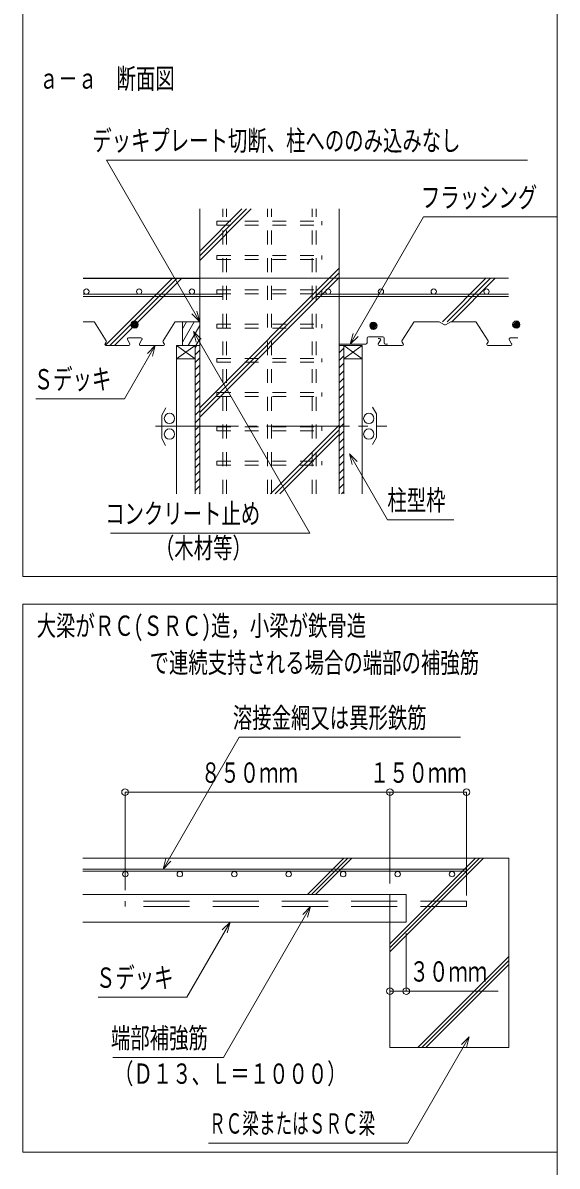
# Model space of a CAD drawing. Units: millimetres on the paper. Extents: x -350 to 3187, y -547 to 450.
# Drawn here: x 292.4 to 350.3, y -101 to 22.7 of the extents above; entities that cross this region are included whole.
import ezdxf
from ezdxf.enums import TextEntityAlignment as Align

# ---------------------------------------------------------------- set-up
doc = ezdxf.new("R2010")
doc.units = ezdxf.units.MM
for name, pattern in [('CHAIN2', [12, 9, -1, 1, -1]), ('USER1', [3, 1.5, -1.5]), ('USER2', [7.5, 5, -2.5])]:
    doc.linetypes.add(name, pattern=pattern)
doc.layers.add('0-2_M2-2-0', color=7, linetype='Continuous', lineweight=18)
doc.styles.add('ＭＳ ゴシック', font='')
doc.styles.get('ＭＳ ゴシック').set_extended_font_data('MS Gothic')

msp = doc.modelspace()

# ---------------------------------------------------------------- linework, layer by layer
at = {"layer": '0-2_M2-2-0'}
for p, q in [((292.429, 25.116), (292.429, -37.211)), ((301.488, 7.853), (347.088, 7.853)), ((301.488, 7.853), (311.586, -9.636)), ((311.586, -28.264), (311.586, 2.57)), ((316.141, 2.57), (311.586, -1.985)), ((316.65, 2.57), (311.586, -2.494)), ((317.159, 2.57), (311.586, -3.003)), ((326.697, -28.264), (326.697, 2.57)), ((335.845, 1.711), (327.891, -12.066)), ((335.845, 1.711), (350.245, 1.711)), ((298.961, -4.932), (345.047, -4.932)), ((298.961, -4.938), (311.586, -4.938)), ((308.639, -4.932), (301.354, -12.216)), ((309.148, -4.932), (301.863, -12.216)), ((309.657, -4.932), (302.373, -12.216)), ((326.697, -3.844), (311.586, -18.956)), ((326.697, -4.353), (311.586, -19.465)), ((326.697, -4.862), (311.586, -19.974)), ((337.876, -9.636), (342.58, -4.932)), ((338.385, -9.636), (343.089, -4.932)), ((338.894, -9.636), (343.598, -4.932)), ((298.961, -6.665), (314.087, -6.665)), ((298.961, -6.895), (314.087, -6.895)), ((324.196, -6.665), (345.047, -6.665)), ((324.196, -6.895), (345.047, -6.895)), ((298.961, -9.636), (300.096, -9.636)), ((300.201, -9.694), (301.472, -11.717)), ((304.583, -9.556), (304.139, -9.999)), ((304.391, -9.578), (304.161, -9.807)), ((304.712, -9.596), (304.18, -10.128)), ((304.81, -9.668), (304.251, -10.226)), ((304.882, -9.766), (304.349, -10.298)), ((304.922, -9.895), (304.479, -10.339)), ((307.631, -11.717), (308.901, -9.694)), ((309.006, -9.636), (311.59, -9.636)), ((309.725, -10.418), (310.172, -9.636)), ((309.725, -11.86), (310.997, -9.636)), ((309.725, -9.636), (311.586, -9.636)), ((309.725, -9.636), (309.725, -12.216)), ((311.586, -12.216), (311.586, -8.753)), ((330.456, -9.68), (330.012, -10.123)), ((330.264, -9.702), (330.034, -9.931)), ((330.585, -9.72), (330.053, -10.252)), ((330.683, -9.792), (330.125, -10.35)), ((330.755, -9.89), (330.223, -10.422)), ((334.775, -9.694), (333.504, -11.717)), ((334.879, -9.636), (337.463, -9.636)), ((338.107, -9.966), (337.522, -9.651)), ((338.809, -9.651), (338.224, -9.966)), ((338.868, -9.636), (341.452, -9.636)), ((341.557, -9.694), (342.828, -11.717)), ((345.939, -9.556), (345.495, -9.999)), ((345.747, -9.578), (345.517, -9.807)), ((346.068, -9.596), (345.536, -10.128)), ((346.166, -9.668), (345.607, -10.226)), ((346.238, -9.766), (345.705, -10.298)), ((346.278, -9.895), (345.835, -10.339)), ((304.9, -10.087), (304.67, -10.316)), ((310.346, -12.216), (311.586, -10.05)), ((323.525, -32.52), (310.913, -10.675)), ((330.795, -10.019), (330.352, -10.462)), ((330.773, -10.211), (330.544, -10.44)), ((346.256, -10.087), (346.026, -10.316)), ((301.467, -11.855), (301.349, -12.02)), ((301.449, -12.216), (303.911, -12.216)), ((303.454, -17.977), (306.78, -12.216)), ((303.767, -11.574), (304.02, -12.033)), ((303.875, -11.391), (305.227, -11.391)), ((305.083, -12.033), (305.336, -11.574)), ((305.191, -12.216), (307.653, -12.216)), ((307.635, -11.855), (307.753, -12.02)), ((311.586, -12.216), (309.084, -12.216)), ((309.084, -12.216), (311.085, -13.659)), ((309.084, -13.659), (311.085, -12.216)), ((309.084, -12.216), (309.084, -28.264)), ((309.725, -12.216), (311.586, -12.216)), ((311.085, -12.408), (311.275, -12.216)), ((311.085, -12.216), (311.085, -28.264)), ((311.172, -12.216), (311.586, -11.493)), ((329.57, -12.066), (326.674, -12.066)), ((329.199, -12.216), (326.697, -12.216)), ((327.198, -12.216), (329.199, -13.659)), ((327.198, -13.659), (329.199, -12.216)), ((327.198, -12.216), (327.198, -28.264)), ((329.199, -12.216), (329.199, -28.264)), ((329.714, -11.423), (329.714, -11.922)), ((331.424, -11.279), (329.858, -11.279)), ((331.077, -11.453), (330.917, -11.453)), ((330.937, -12.026), (331.181, -11.643)), ((333.526, -12.216), (331.041, -12.216)), ((331.568, -11.922), (331.568, -11.423)), ((331.929, -12.066), (331.712, -12.066)), ((333.508, -11.855), (333.627, -12.02)), ((342.823, -11.855), (342.705, -12.02)), ((342.805, -12.216), (345.267, -12.216)), ((345.123, -11.574), (345.376, -12.033)), ((345.231, -11.391), (346.063, -11.391)), ((311.085, -13.224), (311.586, -12.719)), ((311.085, -14.04), (311.586, -13.535)), ((326.697, -13), (327.198, -12.495)), ((326.697, -13.816), (327.198, -13.311)), ((311.085, -13.659), (309.084, -13.659)), ((311.085, -14.856), (311.586, -14.351)), ((326.697, -14.632), (327.198, -14.127)), ((329.199, -13.659), (327.198, -13.659)), ((311.085, -15.672), (311.586, -15.167)), ((311.085, -16.488), (311.586, -15.983)), ((326.697, -15.448), (327.198, -14.943)), ((326.697, -16.264), (327.198, -15.759)), ((311.085, -17.304), (311.586, -16.799)), ((326.697, -17.08), (327.198, -16.575)), ((303.454, -17.977), (293.854, -17.977)), ((311.085, -18.12), (311.586, -17.615)), ((311.085, -18.935), (311.586, -18.431)), ((326.697, -17.896), (327.198, -17.391)), ((326.697, -18.712), (327.198, -18.207)), ((307.473, -19.733), (307.914, -18.962)), ((307.473, -19.733), (307.473, -22.273)), ((311.085, -19.751), (311.586, -19.247)), ((326.697, -19.528), (327.198, -19.023)), ((330.748, -19.619), (330.324, -18.878)), ((330.748, -22.158), (330.748, -19.619)), ((311.085, -20.567), (311.586, -20.063)), ((311.085, -21.383), (311.586, -20.879)), ((319.248, -28.264), (326.697, -20.815)), ((326.697, -20.344), (327.198, -19.839)), ((326.697, -21.16), (327.198, -20.655)), ((307.473, -22.273), (307.897, -23.014)), ((311.085, -22.199), (311.586, -21.695)), ((319.757, -28.264), (326.697, -21.324)), ((320.266, -28.264), (326.697, -21.833)), ((326.697, -21.976), (327.198, -21.471)), ((330.748, -22.158), (330.307, -22.929)), ((311.085, -23.015), (311.586, -22.511)), ((311.085, -23.831), (311.586, -23.327)), ((326.697, -22.792), (327.198, -22.287)), ((326.697, -23.608), (327.198, -23.103)), ((311.085, -24.647), (311.586, -24.143)), ((326.697, -24.424), (327.198, -23.919)), ((326.697, -25.24), (327.198, -24.735)), ((331.926, -31.067), (327.803, -23.926)), ((311.085, -25.463), (311.586, -24.959)), ((311.085, -26.279), (311.586, -25.774)), ((326.697, -26.056), (327.198, -25.551)), ((311.085, -27.095), (311.586, -26.59)), ((326.697, -26.872), (327.198, -26.367)), ((326.697, -27.688), (327.198, -27.183)), ((311.085, -27.911), (311.586, -27.406)), ((311.544, -28.264), (311.586, -28.222)), ((326.935, -28.264), (327.198, -27.999)), ((331.926, -31.067), (339.126, -31.067)), ((323.525, -32.52), (301.925, -32.52)), ((292.429, -37.211), (350.314, -37.211)), ((292.429, -40.211), (292.429, -99.538)), ((350.314, -40.211), (292.429, -40.211)), ((315.85, -54.62), (307.614, -68.886)), ((315.85, -54.62), (339.85, -54.62)), ((303.5, -71.152), (303.5, -60.561)), ((332.201, -60.561), (303.5, -60.561)), ((332.201, -70.439), (332.201, -60.561)), ((332.201, -60.561), (340.498, -60.561)), ((332.201, -70.439), (332.201, -60.561)), ((340.498, -71.747), (340.498, -60.561)), ((345.083, -67.695), (298.933, -67.695)), ((327.218, -67.695), (323.275, -71.639)), ((327.646, -67.695), (323.703, -71.639)), ((328.074, -67.695), (324.13, -71.639)), ((332.201, -77.823), (342.329, -67.695)), ((341.901, -67.695), (332.201, -77.395)), ((341.474, -67.695), (332.201, -76.968)), ((345.083, -88.207), (345.083, -67.695)), ((340.498, -68.886), (298.933, -68.886)), ((333.971, -71.639), (298.933, -71.639)), ((332.201, -71.639), (332.201, -88.207)), ((314.164, -89.283), (323.596, -72.947)), ((340.498, -72.352), (340.498, -72.947)), ((310.189, -82.754), (314.888, -74.615)), ((333.971, -75.815), (333.971, -82.088)), ((345.083, -78.341), (335.217, -88.207)), ((345.083, -78.769), (335.645, -88.207)), ((345.083, -79.196), (336.072, -88.207)), ((310.189, -82.754), (300.589, -82.754)), ((332.201, -82.088), (343.931, -82.088)), ((334.144, -98.539), (340.787, -87.033)), ((345.083, -88.207), (332.201, -88.207)), ((314.164, -89.283), (302.164, -89.283)), ((334.144, -98.539), (312.544, -98.539)), ((292.429, -99.538), (350.314, -99.538)), ((350.314, -99.538), (350.314, -246.015))]:
    msp.add_line(p, q, dxfattribs=at)
at = {"layer": '0-2_M2-2-0', "linetype": 'USER1'}
for p, q in [((314.079, -28.264), (314.079, 2.57)), ((314.507, -28.264), (314.507, 2.57)), ((318.923, -28.264), (318.923, 2.57)), ((319.352, -28.264), (319.352, 2.57)), ((323.767, -28.264), (323.767, 2.57)), ((324.196, -28.264), (324.196, 2.57)), ((313.461, 1.234), (324.814, 1.234)), ((313.461, 0.805), (313.461, 1.234)), ((313.461, -2.474), (324.814, -2.474)), ((313.461, -2.903), (313.461, -2.474)), ((313.461, -6.182), (324.814, -6.182)), ((313.461, -6.611), (313.461, -6.182)), ((313.461, -9.89), (324.814, -9.89)), ((313.461, -10.319), (313.461, -9.89)), ((313.461, -13.598), (324.814, -13.598)), ((313.461, -14.027), (313.461, -13.598)), ((313.461, -17.306), (324.814, -17.306)), ((313.461, -17.735), (313.461, -17.306)), ((313.461, -21.014), (324.814, -21.014)), ((313.461, -21.443), (313.461, -21.014)), ((313.461, -24.722), (324.814, -24.722)), ((313.461, -25.151), (313.461, -24.722))]:
    msp.add_line(p, q, dxfattribs=at)
at = {"layer": '0-2_M2-2-0', "linetype": 'CHAIN2'}
msp.add_line((306.81, -20.946), (331.868, -20.946), dxfattribs=at)
at = {"layer": '0-2_M2-2-0', "linetype": 'USER2'}
for p, q in [((303.5, -72.352), (303.5, -72.947)), ((340.498, -72.352), (303.5, -72.352)), ((340.498, -72.947), (303.5, -72.947))]:
    msp.add_line(p, q, dxfattribs=at)
at = {"layer": '0-2_M2-2-0'}
for points in [[(350.314, 245.985), (350.314, -37.211), (350.314, -99.538)], [(310.737, -8.787), (311.586, -9.636), (311.275, -8.477)], [(311.761, -11.523), (310.913, -10.675), (311.223, -11.834)], [(328.202, -10.907), (327.891, -12.066), (328.74, -11.217)], [(306.469, -13.376), (306.78, -12.216), (305.931, -13.065)], [(328.652, -24.775), (327.803, -23.926), (328.114, -25.085)], [(307.924, -67.727), (307.614, -68.886), (308.462, -68.037)], [(340.498, -68.886), (340.498, -69.123), (298.933, -69.123)], [(298.933, -74.615), (333.971, -74.615), (333.971, -71.639)], [(323.285, -74.106), (323.596, -72.947), (322.747, -73.795)], [(314.578, -75.774), (314.888, -74.615), (314.04, -75.463)], [(340.476, -88.192), (340.787, -87.033), (339.938, -87.881)]]:
    msp.add_lwpolyline(points, dxfattribs=at)
at = {"layer": '0-2_M2-2-0', "linetype": 'USER1'}
for points in [[(313.461, 0.805), (324.814, 0.805), (324.814, 1.234)], [(313.461, -2.903), (324.814, -2.903), (324.814, -2.474)], [(313.461, -6.611), (324.814, -6.611), (324.814, -6.182)], [(313.461, -10.319), (324.814, -10.319), (324.814, -9.89)], [(313.461, -14.027), (324.814, -14.027), (324.814, -13.598)], [(313.461, -17.735), (324.814, -17.735), (324.814, -17.306)], [(313.461, -21.443), (324.814, -21.443), (324.814, -21.014)], [(313.461, -25.151), (324.814, -25.151), (324.814, -24.722)]]:
    msp.add_lwpolyline(points, dxfattribs=at)
at = {"layer": '0-2_M2-2-0'}
for centre, radius in [((299.313, -6.374), 0.287), ((305.031, -6.374), 0.287), ((310.749, -6.374), 0.287), ((325.503, -6.374), 0.287), ((331.221, -6.374), 0.287), ((336.939, -6.374), 0.287), ((342.657, -6.374), 0.287), ((304.531, -9.947), 0.395), ((330.404, -10.071), 0.395), ((345.887, -9.947), 0.395), ((327.393, -12.061), 0.0124), ((308.312, -20.096), 0.559), ((329.909, -20.096), 0.559), ((308.312, -21.795), 0.559), ((329.909, -21.795), 0.559), ((303.5, -60.561), 0.36), ((332.201, -60.561), 0.36), ((332.201, -60.561), 0.36), ((340.498, -60.561), 0.36), ((303.537, -69.423), 0.296), ((309.436, -69.423), 0.296), ((315.334, -69.423), 0.296), ((321.233, -69.423), 0.296), ((327.132, -69.423), 0.296), ((333.03, -69.423), 0.296), ((338.929, -69.423), 0.296), ((332.201, -82.088), 0.36), ((333.971, -82.088), 0.36)]:
    msp.add_circle(centre, radius, dxfattribs=at)
for centre, radius, start, end in [((300.096, -9.76), 0.124, 32.13821, 90), ((309.006, -9.76), 0.124, 90, 147.86179), ((334.879, -9.76), 0.124, 90, 147.86179), ((337.463, -9.76), 0.124, 61.69924, 90), ((338.868, -9.76), 0.124, 90, 118.30076), ((341.452, -9.76), 0.124, 32.13821, 90), ((338.166, -9.857), 0.124, 241.69924, 298.30076), ((301.449, -12.093), 0.124, 144.30845, 180), ((301.449, -12.093), 0.124, 180, 270), ((301.367, -11.783), 0.124, 324.30845, 32.13821), ((303.875, -11.515), 0.124, 90, 208.90035), ((303.911, -12.093), 0.124, 270, 0), ((303.911, -12.093), 0.124, 0, 28.90035), ((305.191, -12.093), 0.124, 151.09965, 270), ((305.227, -11.515), 0.124, 0, 90), ((305.227, -11.515), 0.124, 331.09965, 0), ((307.735, -11.783), 0.124, 147.86179, 215.69155), ((307.653, -12.093), 0.124, 270, 0), ((307.653, -12.093), 0.124, 0, 35.69155), ((329.57, -11.922), 0.144, 270, 0), ((329.858, -11.423), 0.144, 90, 180), ((331.041, -12.093), 0.124, 147.38692, 180), ((331.041, -12.093), 0.124, 180, 270), ((331.077, -11.577), 0.124, 327.38692, 90), ((331.424, -11.423), 0.144, 0, 90), ((331.712, -11.922), 0.144, 180, 270), ((333.609, -11.783), 0.124, 147.86179, 215.69155), ((333.526, -12.093), 0.124, 270, 0), ((333.526, -12.093), 0.124, 0, 35.69155), ((342.805, -12.093), 0.124, 144.30845, 180), ((342.805, -12.093), 0.124, 180, 270), ((342.723, -11.783), 0.124, 324.30845, 32.13821), ((345.231, -11.515), 0.124, 90, 208.90035), ((345.267, -12.093), 0.124, 270, 0), ((345.267, -12.093), 0.124, 0, 28.90035)]:
    msp.add_arc(centre, radius, start, end, dxfattribs=at)

# ---------------------------------------------------------------- texts
at = {"layer": '0-2_M2-2-0', "style": 'ＭＳ ゴシック'}
for s, width, p in [('ａ－ａ\u3000断面図', 0.7, (294.18, 14.935)), ('デッキプレート切断、柱へののみ込みなし', 0.7, (299.952, 8.213)), ('フラッシング', 0.7, (335.557, 2.071)), ('Ｓデッキ', 0.7, (293.614, -17.617)), ('柱型枠', 0.7, (331.926, -30.707)), ('コンクリート止め\u3000', 0.7, (301.349, -32.16)), ('（木材等）', 0.7, (306.741, -35.879)), ('大梁がＲＣ(ＳＲＣ)造，小梁が鉄骨造', 0.7, (293.93, -44.298)), ('で連続支持される場合の端部の補強筋', 0.7, (306.161, -48.296)), ('溶接金網又は異形鉄筋', 0.7, (315.178, -54.26)), ('８５０ｍｍ', 0.7, (311.731, -60.201)), ('１５０ｍｍ', 0.7, (330.013, -60.201)), ('Ｓデッキ', 0.7, (300.349, -82.394)), ('３０ｍｍ', 0.7, (334.331, -81.728)), ('端部補強筋', 0.7, (301.972, -88.923)), ('（Ｄ１３、Ｌ＝１０００）', 0.7, (302.311, -92.785)), ('ＲＣ梁またはＳＲＣ梁', 0.6, (312.604, -98.179))]:
    msp.add_text(s, height=2.199, dxfattribs=dict(at, width=width)).set_placement(p, align=Align.BOTTOM_LEFT)

doc.saveas('drawing.dxf')
